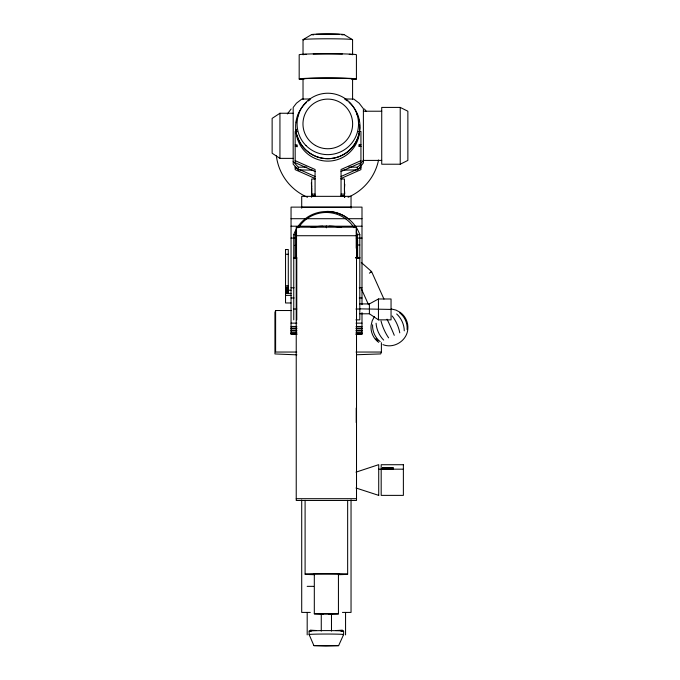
<?xml version="1.0" encoding="UTF-8"?>
<svg xmlns="http://www.w3.org/2000/svg" width="680" height="680" viewBox="0 0 680 680"><rect width="100%" height="100%" fill="white"/><g stroke="black" fill="none" stroke-linecap="round" stroke-linejoin="round"><path stroke-width="1.02" d="M387.94 468.69L386.214 468.979L386.699 468.707M386.189 468.971L385.5 468.622L386.249 468.622M389.317 468.868L389.742 468.902M391.501 468.741L390.991 468.937L393.244 468.69M391.791 468.01L393.116 467.627M392.199 468.767L392.844 468.698M392.606 467.662L390.702 467.627M384.464 468.724L383.07 468.622M384.719 467.679L385.356 468.002L384.633 468.002M296.531 238.952L296.531 239.912M291.482 310.522L275.613 310.522L274.933 312.435L274.941 353.949L296.897 354.85M381.395 342.703L381.395 352.045L380.724 353.923L356.422 354.748M309.12 631.082L309.12 634.534L313.897 645.626L325.865 646L338.615 645.652L343.629 634.567L343.629 631.116M387.37 468.928L386.928 468.945M392.13 468.945L391.051 468.741M374.476 316.54L372.198 320.781L371.093 325.474A18.488 18.445 65.3 0 0 378.675 342.337M384.26 468.826L384.863 468.69M287.359 113.943L291.159 108.987M363.392 160.25L359.133 165.801L357.289 167.212L348.823 167.093M342.661 170.17L357.289 169.873L359.133 168.462L363.392 162.911L363.392 108.724L359.133 103.173L353.787 99.076L345.27 98.966M370.821 272.136L371.586 271.575L361.284 262.454M369.393 273.181L371.586 271.575L383.962 299.098M386.129 468.928L386.775 468.928M388.127 467.662L389.504 467.916L388.127 467.577M391.45 468.919L390.456 468.979M293.182 113.254L279.939 113.254L272.136 118.388L272.136 153.246L279.939 158.372L293.182 158.372M390.685 467.721L390.201 468.01L391.595 467.772M311.576 34.595L303.025 39.678L303.025 54.774A24.777 0.901 0 0 1 306.34 54.323M359.575 303.918L369.401 303.918L378.445 298.988L391.051 298.988L391.051 319.855L378.445 319.855L369.401 313.786L359.805 313.786M388.943 467.679L389.394 467.95M383.834 467.985L383.205 467.577M386.597 467.993L386.061 467.883L387.311 467.636M391.663 468.622L392.028 468.622M391.017 468.622L390.524 468.868M400.223 164.22L407.864 160.412L407.864 111.222L400.223 107.415L381.726 107.415L381.726 164.22L400.223 164.22L400.223 107.415M360.935 160.667L341.046 169.49L341.046 196.137L344.437 196.137M341.046 171.513L360.935 162.69L360.935 131.495L358.284 131.495M341.046 176.469L360.935 167.637M341.046 178.475L360.935 169.643L360.935 164.432M355.98 472.158L378.717 464.652L378.717 495.456M386.572 467.891L387.379 467.611M392.42 467.933L391.357 467.857M313.531 574.149L339.311 574.183M338.733 574.26L339.218 574.167M313.897 645.626L338.615 645.652M314.313 573.775L314.313 613.819L338.436 613.87L338.436 573.827M338.436 613.87L328.772 614.193M384.854 467.721L384.489 467.84M391.944 467.857L392.504 467.577M389.317 467.916L388.986 467.577M346.995 217.778C335.147 209.415 318.418 209.415 306.578 217.778A35.045 35.045 0 0 0 297.389 227.341M387.243 467.857L386.716 467.577M328.865 613.989L331.959 613.853L320.79 613.836L323.28 613.981M293.182 161.517L298.316 167.212L306.782 167.093M310.335 98.966L301.818 99.076L296.471 103.173L293.182 107.457L293.182 164.178L298.316 169.873L312.945 170.17M363.392 111.222L381.726 111.222M297.135 131.495L295.179 131.495L295.179 162.69L315.07 171.513M360.935 144.475L359.065 144.475L359.065 146.498L360.935 146.498M295.179 144.849L297.05 144.849L297.05 146.871M295.179 146.081L297.05 146.081M359.065 146.081L360.935 146.081M363.392 160.412L381.726 160.412M315.07 179.027L311.678 179.027L311.678 197.064M341.046 179.027L344.437 179.027L344.437 197.319M311.678 187.119L311.355 182.801M311.678 187.986L311.678 194.752M344.437 188.734L344.76 184.348M344.437 189.542L344.76 193.928M311.678 194.114L315.07 194.114M341.046 194.114L344.437 194.114M344.437 194.896L344.76 197.319M311.678 195.806L315.07 195.806M341.046 195.806L344.437 195.806M311.678 195.874L311.355 196.885M311.678 196.137L315.07 196.137L315.07 169.49L295.179 160.667M301.707 207.298L351.041 207.298M291.048 218.705L346.111 218.705M348.236 218.705L361.998 218.705M291.048 226.21L322.822 226.21M329.171 226.21L361.998 226.21M293.76 319.872L293.76 234.676L296.531 234.676M356.311 231.974A32.912 32.912 0 0 1 357.382 234.676L359.805 234.676L359.805 319.872L355.912 319.872M296.233 235.722L356.515 235.722M291.048 238.085L296.531 238.085M356.218 238.085L361.998 238.085M357.612 245.004L359.805 245.004M294.686 245.412L296.531 245.412M285.541 249.534L288.286 249.534L288.286 293.386M285.541 254.26L288.286 254.26M293.76 257.482L296.777 257.482L296.777 319.872M355.58 257.482L359.805 257.482M293.76 257.983L295.146 257.983L295.146 234.676A32.912 32.912 0 0 1 296.625 231.089M359.805 257.983L357.382 257.983L357.382 234.676M293.76 258.051L296.777 258.051M355.58 258.051L359.805 258.051M285.541 285.787L288.286 285.787M285.541 287.155L288.286 287.155M285.541 287.784L288.286 287.784M291.048 287.784L294.159 287.784M359.261 287.784L361.998 287.784M285.541 288.745L288.286 288.745M285.541 289.672L288.286 289.672M288.295 290.25L291.048 290.25M285.541 290.522L288.286 290.522M285.541 291.295L288.286 291.295M285.541 291.958L288.286 291.958M285.541 292.519L288.286 292.519M285.541 292.944L288.286 292.944M285.541 293.233L288.286 293.233M285.541 293.386L291.048 293.386M285.541 295.366L291.048 295.366M291.048 297.968L294.159 297.968M359.261 297.968L361.998 297.968M291.048 302.974L285.541 302.974L285.541 249.5M359.805 308.856L391.051 309.425M293.76 309.026L296.777 309.026M355.912 309.026L359.805 309.026M291.048 323.136L296.863 323.136M356.023 323.136L361.998 323.136M291.048 326.459L296.863 326.459M356.023 326.459L361.998 326.459M291.048 328.075L296.863 328.075M356.023 328.075L361.998 328.075M291.048 328.721L296.863 328.721M356.023 328.721L361.998 328.721M291.048 330.344L296.863 330.344M356.023 330.344L361.998 330.344M291.048 330.99L296.863 330.99M356.023 330.99L361.998 330.99M291.048 332.605L296.863 332.605M356.023 332.605L361.998 332.605M291.048 333.489L296.233 333.489M356.515 333.489L361.998 333.489M291.048 333.803L296.233 333.803M356.515 333.803L361.998 333.803M291.048 334.041L297.1 334.041M355.835 334.041L361.998 334.041M296.863 334.118L291.048 334.118L291.048 207.119L361.998 207.119L361.998 304.691M356.023 334.118L361.998 334.118L361.998 312.647M296.769 352.045L275.613 352.045L275.613 310.522M356.005 352.045L381.395 352.045M383.205 467.712L382.585 467.577L383.367 467.993M384.115 467.815L383.444 468.002M391.977 467.712L392.42 467.746M383.971 467.959L384.829 467.959M390.201 467.959L391.119 468.002M393.125 467.865L392.725 467.916M382.543 468.741L383.52 468.868M388.586 468.741L389.283 468.945M382.543 468.698L383.07 468.741M388.586 468.698L389.113 468.698M389.317 468.741L389.742 468.707M392.683 468.741L392.224 468.902L393.278 468.835M383.792 468.664L384.464 468.945M385.5 468.945L385.628 468.741M378.717 469.175L403.376 469.175M296.233 498.687L356.515 498.687M307.19 586.347L313.616 586.347M310.301 612.417L301.707 612.417L301.707 499.978M342.448 612.417L351.041 612.417L351.041 499.817M322.524 614.185L314.313 613.819M386.24 468.002L386.129 467.933M391.289 308.975L395.981 310.089L400.223 312.375A18.488 18.445 65.3 0 1 407.804 329.239C406.87 340.892 393.771 349.001 382.916 344.624M347.65 500.352L347.65 574.167L346.995 574.005A21.276 0.629 0 0 0 323.875 573.538A21.276 0.629 0 0 0 305.099 574.149L305.099 500.335M313.438 574.133L313.922 574.251M305.099 574.149L305.753 574.311A21.276 0.629 0 0 0 314.56 574.677M355.98 487.993L378.717 495.38M295.179 167.637L297.075 168.478M299.914 169.737L315.07 176.469M315.07 178.475L295.179 169.643L295.179 166.523M344.029 34.595L352.58 39.678L352.58 54.774A24.777 0.901 0 0 0 349.265 54.323M364.446 108.987L366.341 111.46M361.548 289.229L368.5 304.674M384.115 467.662L383.92 467.577M378.445 298.988L378.445 319.855M369.401 303.918L369.401 313.786M357.612 240.074L357.612 257.567M357.289 167.212L357.289 169.873M356.422 79.033L356.422 54.774A28.62 1.045 0 0 0 327.802 53.728A28.62 1.045 0 0 0 299.183 54.774L299.183 79.033M356.218 227.825L356.218 248.225M356.218 408.017L356.218 422.586M352.58 79.033L352.58 99.382M351.041 208.216L351.041 196.341L301.707 196.341L301.707 208.216M345.559 612.417L345.559 634.89M331.483 613.7L331.483 631.1M326.375 226.006L326.375 227.825M321.266 613.7L321.266 631.1M307.19 612.417L307.19 634.89M303.025 79.033L303.025 99.382M298.316 167.212L298.316 169.873M296.531 232.042L296.531 257.482M279.939 113.254L279.939 158.372M298.512 227.698A32.912 32.912 0 0 1 354.017 227.698M293.76 234.676A35.045 35.045 0 0 1 296.846 228.208M326.782 211.369A35.045 35.045 0 0 1 359.805 234.676M359.567 127.236A31.833 31.816 0 0 1 328.839 161.109A31.833 31.816 0 0 1 295.97 129.31M359.567 124.806A31.833 31.816 0 0 1 359.567 128.953M359.363 131.028A31.833 31.816 0 0 1 358.802 134.113M358.555 135.116A31.833 31.816 0 0 1 297.05 135.116M296.582 133.093A31.833 31.816 0 0 1 296.123 129.99M296.242 122.723A31.833 31.816 0 0 1 296.582 120.666M297.653 116.662A31.833 31.816 0 0 1 298.809 113.747M356.796 113.747A31.833 31.816 0 0 1 357.952 116.662M358.802 119.646A31.833 31.816 0 0 1 359.21 121.686M349.027 102.331A32.181 32.155 0 0 1 351.041 148.733A32.181 32.155 0 0 1 304.563 148.733A32.181 32.155 0 0 1 306.578 102.331M308.219 100.989A32.181 32.155 0 0 1 309.935 99.756M344.786 99.186A32.181 32.155 0 0 1 347.387 100.989M311.151 227.528A76.721 76.721 0 0 1 341.598 227.528M347.65 574.167A21.276 0.629 0 0 1 338.657 574.668M378.573 159.978A51.816 51.782 0 0 1 348.118 197.251M307.488 197.251A51.816 51.782 0 0 1 276.361 155.847M303.866 79.263A24.777 0.901 0 0 1 327.802 78.132A24.777 0.901 0 0 1 351.738 79.263M313.242 54.043A24.777 0.901 0 0 1 342.363 54.043M303.017 79.552A28.62 1.045 0 0 1 327.802 77.987A28.62 1.045 0 0 1 352.589 79.552M303.866 39.916A24.777 0.901 0 0 1 324.572 38.785A24.777 0.901 0 0 1 352.58 39.678M313.752 34.884A16.226 0.595 0 0 1 327.802 34A16.226 0.595 0 0 1 341.853 34.884M309.57 634.669A17.263 0.51 0 0 1 326.927 634.04A17.263 0.51 0 0 1 342.899 634.695M311.159 631.337A17.263 0.51 0 0 1 326.927 630.59A17.263 0.51 0 0 1 341.037 631.363M342.414 630.139A200.421 196.044 0 0 1 336.048 630.538M315.902 630.496A200.421 196.044 0 0 1 310.335 630.139M316.166 34.348A13.438 0.493 0 0 1 339.439 34.348M387.056 319.209A18.488 1.3 65.8 0 1 394.264 335.317M392.173 315.988A18.488 8.262 65.8 0 1 399.763 332.843M396.678 313.964A18.488 13.957 65.8 0 1 404.269 330.82M377.927 340.791A18.488 17.535 65.9 0 1 375.972 338.674M399.508 312.698A18.488 17.535 65.9 0 1 407.091 329.553M380.179 341.657A18.488 16.541 65.7 0 1 372.589 324.802M383.664 340.085A18.488 12.121 65.7 0 1 376.082 323.229M388.611 337.858A18.488 5.856 65.8 0 1 381.029 320.994M356.515 227.179L296.233 227.179L296.233 500.463L356.515 500.463L356.515 227.179M403.376 464.721L381.183 464.721L381.183 495.38L403.376 495.38L403.376 464.721M306.076 145.639A30.719 30.702 0 0 0 357.476 131.877A30.719 30.702 0 0 0 319.855 94.273A30.719 30.702 0 0 0 306.076 145.639M315.384 145.427A24.837 24.82 0 0 0 352.639 123.93A24.837 24.82 0 0 0 315.384 102.433A24.837 24.82 0 0 0 315.384 145.427"/></g></svg>
